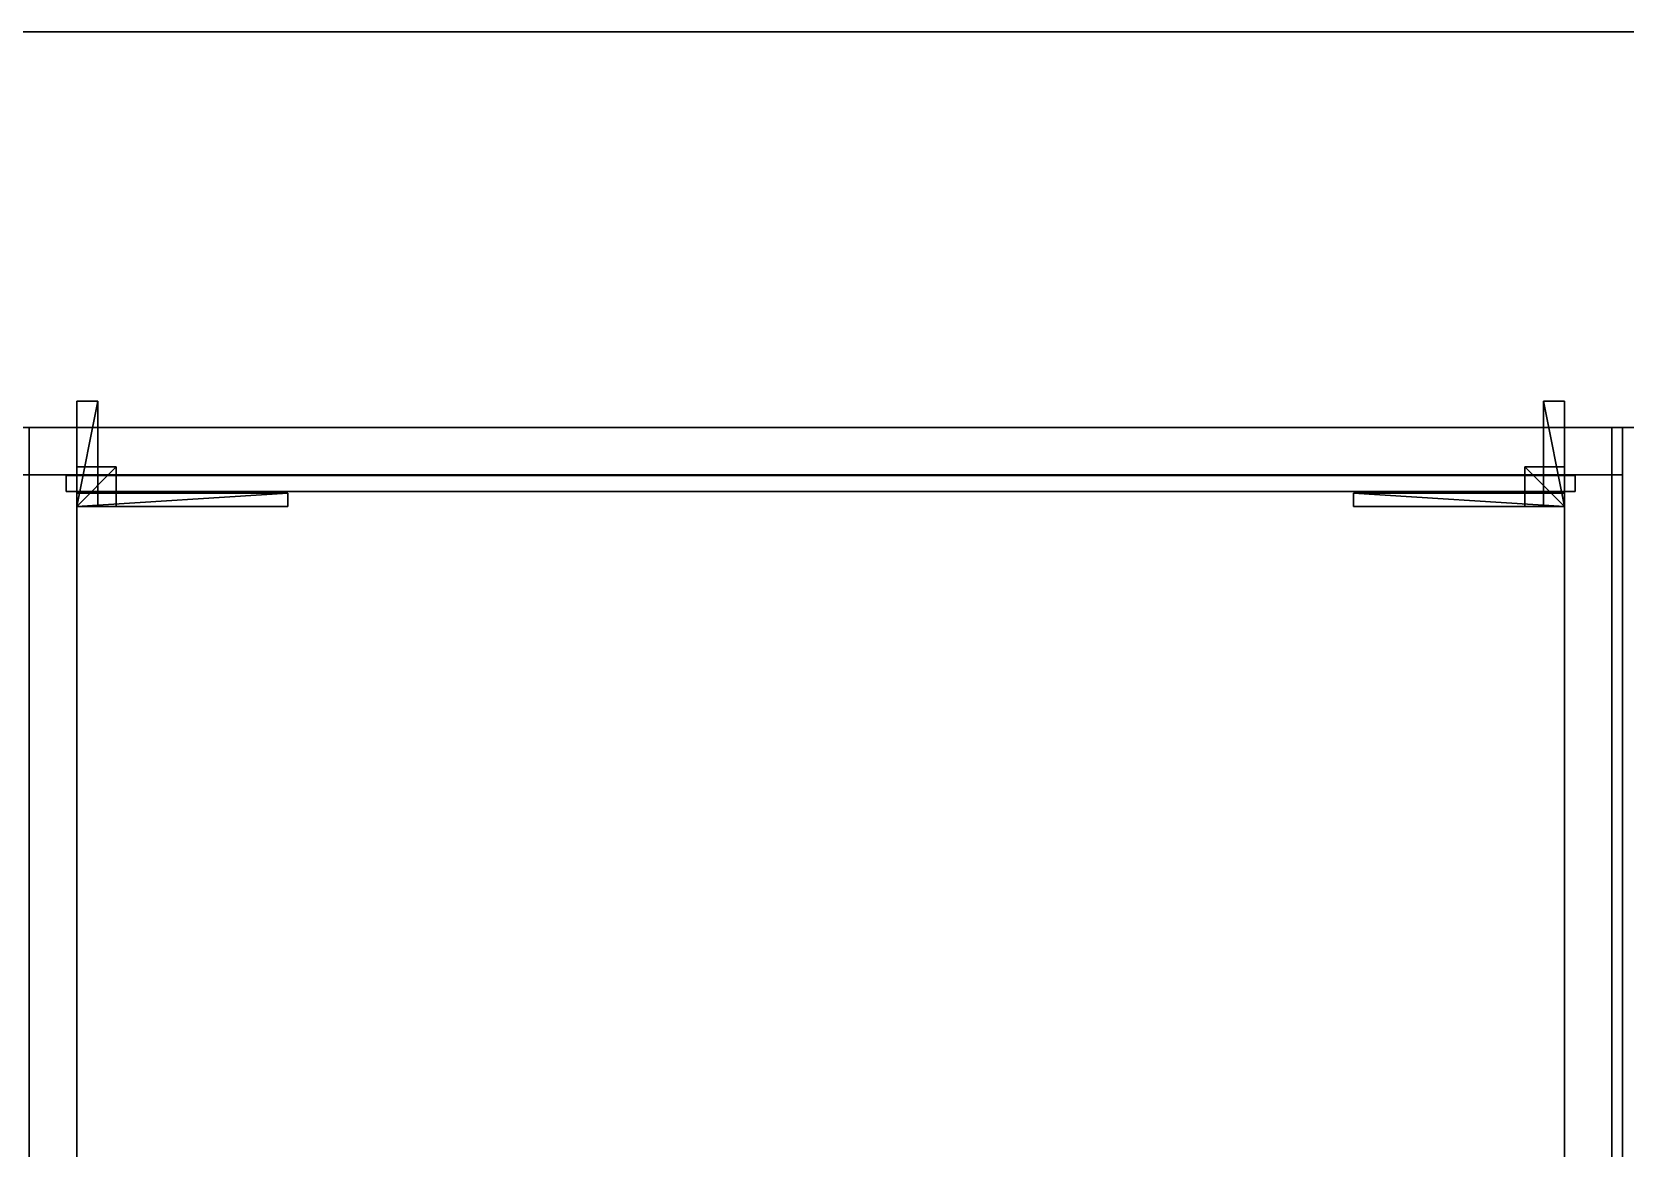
# Model space of a CAD drawing. Extents: x 0 to 7800, y -5130 to 1.
# Drawn here: x 5882 to 6486, y -422 to 1 of the extents above; entities that cross this region are included whole.
import ezdxf

# ---------------------------------------------------------------- set-up
doc = ezdxf.new("R2010")
doc.units = 0
for name, color, linetype in [('LAYER0', 7, 'CONTINUOUS'), ('LAYER2', 7, 'CONTINUOUS'), ('LAYER287', 35, 'CONTINUOUS'), ('LAYER481', 253, 'CONTINUOUS'), ('LAYER514', 7, 'CONTINUOUS'), ('LAYER515', 7, 'CONTINUOUS'), ('LAYER516', 2, 'CONTINUOUS'), ('LAYER517', 7, 'CONTINUOUS'), ('LAYER518', 253, 'CONTINUOUS'), ('LAYER519', 253, 'CONTINUOUS'), ('LAYER520', 253, 'CONTINUOUS'), ('LAYER521', 253, 'CONTINUOUS'), ('LAYER522', 253, 'CONTINUOUS'), ('LAYER523', 253, 'CONTINUOUS'), ('LAYER524', 2, 'CONTINUOUS'), ('LAYER525', 7, 'CONTINUOUS'), ('LAYER526', 253, 'CONTINUOUS'), ('LAYER527', 253, 'CONTINUOUS'), ('LAYER528', 253, 'CONTINUOUS'), ('LAYER529', 253, 'CONTINUOUS'), ('LAYER530', 253, 'CONTINUOUS'), ('LAYER531', 253, 'CONTINUOUS'), ('LAYER532', 7, 'CONTINUOUS'), ('LAYER533', 7, 'CONTINUOUS'), ('LAYER534', 7, 'CONTINUOUS'), ('LAYER535', 7, 'CONTINUOUS'), ('LAYER546', 253, 'CONTINUOUS'), ('LAYER667', 35, 'CONTINUOUS'), ('LAYER907', 2, 'CONTINUOUS')]:
    doc.layers.add(name, color=color, linetype=linetype)

msp = doc.modelspace()

# ---------------------------------------------------------------- linework, layer by layer
at = {"layer": 'LAYER0'}
for points, invisible_edges in [([(7199.692, 0.998, -5), (5130.692, -289.002, -5), (5130.692, 0.998, -5), (7199.692, 0.998, -5)], 1), ([(7199.692, -1929.002, -5), (5130.692, -289.002, -5), (7199.692, 0.998, -5), (7199.692, -1929.002, -5)], 7), ([(5130.692, 0.998), (7199.692, 0.998, -5), (5130.692, 0.998, -5), (5130.692, 0.998)], 1), ([(7199.692, 0.998, -5), (5130.692, 0.998), (7199.692, 0.998), (7199.692, 0.998, -5)], 1), ([(5130.692, -289.002), (7199.692, -1929.002), (5130.692, 0.998), (5130.692, -289.002)], 3), ([(5130.692, 0.998), (7199.692, -1929.002), (7199.692, 0.998), (5130.692, 0.998)], 3), ([(4825.692, -1929.002, -5), (5130.692, -289.002, -5), (7199.692, -1929.002, -5), (4825.692, -1929.002, -5)], 3), ([(5130.692, -289.002), (4825.692, -1929.002), (7199.692, -1929.002), (5130.692, -289.002)], 5)]:
    msp.add_3dface(points, dxfattribs=dict(at, invisible_edges=invisible_edges))
at = {"layer": 'LAYER2'}
for points, invisible_edges in [([(5280.692, -149.002), (5130.692, 0.998), (7199.692, 0.998), (5280.692, -149.002)], 5), ([(5130.692, 0.998, 2657), (7199.692, 0.998), (5130.692, 0.998), (5130.692, 0.998, 2657)], 1), ([(7199.692, 0.998), (5130.692, 0.998, 2657), (7199.692, 0.998, 2657), (7199.692, 0.998)], 1), ([(5280.692, -149.002), (7199.692, 0.998), (7049.692, -149.002), (5280.692, -149.002)], 3), ([(7049.692, -149.002, 2657), (5280.692, -149.002), (7049.692, -149.002), (7049.692, -149.002, 2657)], 1), ([(5280.692, -149.002), (7049.692, -149.002, 2657), (5280.692, -149.002, 2657), (5280.692, -149.002)], 1)]:
    msp.add_3dface(points, dxfattribs=dict(at, invisible_edges=invisible_edges))
at = {"layer": 'LAYER287'}
for points, invisible_edges in [([(6484.695, -149, 930), (5298.695, -167, 930), (5280.695, -149, 930), (6484.695, -149, 930)], 3), ([(5280.695, -149, 1030), (6484.695, -149, 930), (5280.695, -149, 930), (5280.695, -149, 1030)], 1), ([(6484.695, -149, 930), (5280.695, -149, 1030), (6484.695, -149, 1030), (6484.695, -149, 930)], 1), ([(5280.695, -149, 1030), (6484.695, -167, 1030), (6484.695, -149, 1030), (5280.695, -149, 1030)], 1), ([(6484.695, -167, 1030), (5280.695, -149, 1030), (5298.695, -167, 1030), (6484.695, -167, 1030)], 3), ([(5298.695, -167, 930), (6484.695, -149, 930), (6484.695, -167, 930), (5298.695, -167, 930)], 1), ([(6484.695, -167, 1030), (6484.695, -149, 930), (6484.695, -149, 1030), (6484.695, -167, 1030)], 1), ([(6484.695, -149, 930), (6484.695, -167, 1030), (6484.695, -167, 930), (6484.695, -149, 930)], 1), ([(6484.695, -167, 1030), (5298.695, -167, 930), (6484.695, -167, 930), (6484.695, -167, 1030)], 1), ([(5298.695, -167, 930), (6484.695, -167, 1030), (5298.695, -167, 1030), (5298.695, -167, 930)], 1)]:
    msp.add_3dface(points, dxfattribs=dict(at, invisible_edges=invisible_edges))
at = {"layer": 'LAYER481', "invisible_edges": 1}
for points in [[(6480.695, -149, 1992), (5280.695, -739, 1992), (5280.695, -149, 1992), (6480.695, -149, 1992)], [(5280.695, -739, 1992), (6480.695, -149, 1992), (6480.695, -739, 1992), (5280.695, -739, 1992)], [(5280.695, -149, 2010), (6480.695, -149, 1992), (5280.695, -149, 1992), (5280.695, -149, 2010)], [(6480.695, -149, 1992), (5280.695, -149, 2010), (6480.695, -149, 2010), (6480.695, -149, 1992)], [(6480.695, -739, 2010), (5280.695, -149, 2010), (5280.695, -739, 2010), (6480.695, -739, 2010)], [(5280.695, -149, 2010), (6480.695, -739, 2010), (6480.695, -149, 2010), (5280.695, -149, 2010)], [(6480.695, -149, 1992), (6480.695, -739, 2010), (6480.695, -739, 1992), (6480.695, -149, 1992)], [(6480.695, -739, 2010), (6480.695, -149, 1992), (6480.695, -149, 2010), (6480.695, -739, 2010)]]:
    msp.add_3dface(points, dxfattribs=at)
at = {"layer": 'LAYER514', "invisible_edges": 1}
for points in [[(5880.695, -149, 2010), (5898.695, -719, 2010), (5880.695, -719, 2010), (5880.695, -149, 2010)], [(5898.695, -719, 2010), (5880.695, -149, 2010), (5898.695, -149, 2010), (5898.695, -719, 2010)], [(5898.695, -149, 2380), (5880.695, -719, 2380), (5898.695, -719, 2380), (5898.695, -149, 2380)], [(5880.695, -719, 2380), (5898.695, -149, 2380), (5880.695, -149, 2380), (5880.695, -719, 2380)], [(5880.695, -149, 2010), (5898.695, -149, 2380), (5898.695, -149, 2010), (5880.695, -149, 2010)], [(5898.695, -149, 2380), (5880.695, -149, 2010), (5880.695, -149, 2380), (5898.695, -149, 2380)], [(5898.695, -149, 2380), (5898.695, -719, 2010), (5898.695, -149, 2010), (5898.695, -149, 2380)], [(5898.695, -719, 2010), (5898.695, -149, 2380), (5898.695, -719, 2380), (5898.695, -719, 2010)]]:
    msp.add_3dface(points, dxfattribs=at)
at = {"layer": 'LAYER515', "invisible_edges": 1}
for points in [[(6462.695, -149, 2010), (6462.695, -719, 2380), (6462.695, -149, 2380), (6462.695, -149, 2010)], [(6462.695, -719, 2380), (6462.695, -149, 2010), (6462.695, -719, 2010), (6462.695, -719, 2380)], [(6462.695, -149, 2010), (6480.695, -719, 2010), (6462.695, -719, 2010), (6462.695, -149, 2010)], [(6480.695, -719, 2010), (6462.695, -149, 2010), (6480.695, -149, 2010), (6480.695, -719, 2010)], [(6480.695, -149, 2380), (6462.695, -719, 2380), (6480.695, -719, 2380), (6480.695, -149, 2380)], [(6462.695, -719, 2380), (6480.695, -149, 2380), (6462.695, -149, 2380), (6462.695, -719, 2380)], [(6480.695, -149, 2380), (6462.695, -149, 2010), (6462.695, -149, 2380), (6480.695, -149, 2380)], [(6462.695, -149, 2010), (6480.695, -149, 2380), (6480.695, -149, 2010), (6462.695, -149, 2010)], [(6480.695, -719, 2010), (6480.695, -149, 2380), (6480.695, -719, 2380), (6480.695, -719, 2010)], [(6480.695, -149, 2380), (6480.695, -719, 2010), (6480.695, -149, 2010), (6480.695, -149, 2380)]]:
    msp.add_3dface(points, dxfattribs=at)
at = {"layer": 'LAYER516'}
for points in [[(5978.695, -179, 2349.5), (5978.695, -174, 2349.5), (5898.695, -179, 2349.5), (5978.695, -179, 2349.5)], [(5898.695, -179, 2349.5), (5978.695, -174, 2349.5), (5898.695, -174, 2349.5), (5898.695, -179, 2349.5)], [(5898.695, -179, 2349.5), (5898.695, -174, 2349.5), (5898.695, -179, 2326.5), (5898.695, -179, 2349.5)], [(5898.695, -179, 2326.5), (5898.695, -174, 2349.5), (5898.695, -174, 2326.5), (5898.695, -179, 2326.5)], [(5978.695, -179, 2326.5), (5898.695, -179, 2326.5), (5978.695, -174, 2326.5), (5978.695, -179, 2326.5)], [(5978.695, -174, 2326.5), (5898.695, -179, 2326.5), (5898.695, -174, 2326.5), (5978.695, -174, 2326.5)], [(5978.695, -174, 2326.5), (5898.695, -174, 2326.5), (5978.695, -174, 2349.5), (5978.695, -174, 2326.5)], [(5978.695, -174, 2349.5), (5898.695, -174, 2326.5), (5898.695, -174, 2349.5), (5978.695, -174, 2349.5)], [(5978.695, -179, 2326.5), (5978.695, -174, 2326.5), (5978.695, -179, 2349.5), (5978.695, -179, 2326.5)], [(5978.695, -179, 2349.5), (5978.695, -174, 2326.5), (5978.695, -174, 2349.5), (5978.695, -179, 2349.5)], [(5978.695, -179, 2349.5), (5898.695, -179, 2349.5), (5978.695, -179, 2326.5), (5978.695, -179, 2349.5)], [(5978.695, -179, 2326.5), (5898.695, -179, 2349.5), (5898.695, -179, 2326.5), (5978.695, -179, 2326.5)]]:
    msp.add_3dface(points, dxfattribs=at)
at = {"layer": 'LAYER517', "invisible_edges": 1}
for points in [[(5898.695, -174, 2349.5), (5978.695, -179, 2349.5), (5978.695, -174, 2349.5), (5898.695, -174, 2349.5)], [(5978.695, -179, 2349.5), (5898.695, -174, 2349.5), (5898.695, -179, 2349.5), (5978.695, -179, 2349.5)], [(5898.695, -179, 2326.5), (5978.695, -174, 2326.5), (5978.695, -179, 2326.5), (5898.695, -179, 2326.5)], [(5978.695, -174, 2326.5), (5898.695, -179, 2326.5), (5898.695, -174, 2326.5), (5978.695, -174, 2326.5)], [(5898.695, -174, 2349.5), (5898.695, -179, 2326.5), (5898.695, -179, 2349.5), (5898.695, -174, 2349.5)], [(5898.695, -179, 2326.5), (5898.695, -174, 2349.5), (5898.695, -174, 2326.5), (5898.695, -179, 2326.5)], [(5978.695, -174, 2326.5), (5898.695, -174, 2349.5), (5978.695, -174, 2349.5), (5978.695, -174, 2326.5)], [(5898.695, -174, 2349.5), (5978.695, -174, 2326.5), (5898.695, -174, 2326.5), (5898.695, -174, 2349.5)], [(5978.695, -174, 2326.5), (5978.695, -179, 2349.5), (5978.695, -179, 2326.5), (5978.695, -174, 2326.5)], [(5978.695, -179, 2349.5), (5978.695, -174, 2326.5), (5978.695, -174, 2349.5), (5978.695, -179, 2349.5)], [(5898.695, -179, 2326.5), (5978.695, -179, 2349.5), (5898.695, -179, 2349.5), (5898.695, -179, 2326.5)], [(5978.695, -179, 2349.5), (5898.695, -179, 2326.5), (5978.695, -179, 2326.5), (5978.695, -179, 2349.5)]]:
    msp.add_3dface(points, dxfattribs=at)
at = {"layer": 'LAYER518'}
for points in [[(5913.695, -179, 2349.5), (5913.695, -164, 2349.5), (5898.695, -179, 2349.5), (5913.695, -179, 2349.5)], [(5898.695, -179, 2349.5), (5913.695, -164, 2349.5), (5898.695, -164, 2349.5), (5898.695, -179, 2349.5)], [(5898.695, -179, 2349.5), (5898.695, -164, 2349.5), (5898.695, -179, 2334.5), (5898.695, -179, 2349.5)], [(5898.695, -179, 2334.5), (5898.695, -164, 2349.5), (5898.695, -164, 2334.5), (5898.695, -179, 2334.5)], [(5913.695, -179, 2334.5), (5898.695, -179, 2334.5), (5913.695, -164, 2334.5), (5913.695, -179, 2334.5)], [(5913.695, -164, 2334.5), (5898.695, -179, 2334.5), (5898.695, -164, 2334.5), (5913.695, -164, 2334.5)], [(5913.695, -164, 2334.5), (5898.695, -164, 2334.5), (5913.695, -164, 2349.5), (5913.695, -164, 2334.5)], [(5913.695, -164, 2349.5), (5898.695, -164, 2334.5), (5898.695, -164, 2349.5), (5913.695, -164, 2349.5)], [(5913.695, -179, 2334.5), (5913.695, -164, 2334.5), (5913.695, -179, 2349.5), (5913.695, -179, 2334.5)], [(5913.695, -179, 2349.5), (5913.695, -164, 2334.5), (5913.695, -164, 2349.5), (5913.695, -179, 2349.5)], [(5913.695, -179, 2349.5), (5898.695, -179, 2349.5), (5913.695, -179, 2334.5), (5913.695, -179, 2349.5)], [(5913.695, -179, 2334.5), (5898.695, -179, 2349.5), (5898.695, -179, 2334.5), (5913.695, -179, 2334.5)]]:
    msp.add_3dface(points, dxfattribs=at)
at = {"layer": 'LAYER519'}
for points in [[(5913.695, -179, 2349.5), (5913.695, -164, 2349.5), (5898.695, -179, 2349.5), (5913.695, -179, 2349.5)], [(5898.695, -179, 2349.5), (5913.695, -164, 2349.5), (5898.695, -164, 2349.5), (5898.695, -179, 2349.5)], [(5898.695, -179, 2349.5), (5898.695, -164, 2349.5), (5898.695, -179, 2334.5), (5898.695, -179, 2349.5)], [(5898.695, -179, 2334.5), (5898.695, -164, 2349.5), (5898.695, -164, 2334.5), (5898.695, -179, 2334.5)], [(5913.695, -179, 2334.5), (5898.695, -179, 2334.5), (5913.695, -164, 2334.5), (5913.695, -179, 2334.5)], [(5913.695, -164, 2334.5), (5898.695, -179, 2334.5), (5898.695, -164, 2334.5), (5913.695, -164, 2334.5)], [(5913.695, -164, 2334.5), (5898.695, -164, 2334.5), (5913.695, -164, 2349.5), (5913.695, -164, 2334.5)], [(5913.695, -164, 2349.5), (5898.695, -164, 2334.5), (5898.695, -164, 2349.5), (5913.695, -164, 2349.5)], [(5913.695, -179, 2334.5), (5913.695, -164, 2334.5), (5913.695, -179, 2349.5), (5913.695, -179, 2334.5)], [(5913.695, -179, 2349.5), (5913.695, -164, 2334.5), (5913.695, -164, 2349.5), (5913.695, -179, 2349.5)], [(5913.695, -179, 2349.5), (5898.695, -179, 2349.5), (5913.695, -179, 2334.5), (5913.695, -179, 2349.5)], [(5913.695, -179, 2334.5), (5898.695, -179, 2349.5), (5898.695, -179, 2334.5), (5913.695, -179, 2334.5)]]:
    msp.add_3dface(points, dxfattribs=at)
at = {"layer": 'LAYER520'}
for points in [[(5913.695, -179, 2349.5), (5913.695, -164, 2349.5), (5898.695, -179, 2349.5), (5913.695, -179, 2349.5)], [(5898.695, -179, 2349.5), (5913.695, -164, 2349.5), (5898.695, -164, 2349.5), (5898.695, -179, 2349.5)], [(5898.695, -179, 2349.5), (5898.695, -164, 2349.5), (5898.695, -179, 2334.5), (5898.695, -179, 2349.5)], [(5898.695, -179, 2334.5), (5898.695, -164, 2349.5), (5898.695, -164, 2334.5), (5898.695, -179, 2334.5)], [(5913.695, -179, 2334.5), (5898.695, -179, 2334.5), (5913.695, -164, 2334.5), (5913.695, -179, 2334.5)], [(5913.695, -164, 2334.5), (5898.695, -179, 2334.5), (5898.695, -164, 2334.5), (5913.695, -164, 2334.5)], [(5913.695, -164, 2334.5), (5898.695, -164, 2334.5), (5913.695, -164, 2349.5), (5913.695, -164, 2334.5)], [(5913.695, -164, 2349.5), (5898.695, -164, 2334.5), (5898.695, -164, 2349.5), (5913.695, -164, 2349.5)], [(5913.695, -179, 2334.5), (5913.695, -164, 2334.5), (5913.695, -179, 2349.5), (5913.695, -179, 2334.5)], [(5913.695, -179, 2349.5), (5913.695, -164, 2334.5), (5913.695, -164, 2349.5), (5913.695, -179, 2349.5)], [(5913.695, -179, 2349.5), (5898.695, -179, 2349.5), (5913.695, -179, 2334.5), (5913.695, -179, 2349.5)], [(5913.695, -179, 2334.5), (5898.695, -179, 2349.5), (5898.695, -179, 2334.5), (5913.695, -179, 2334.5)]]:
    msp.add_3dface(points, dxfattribs=at)
at = {"layer": 'LAYER521'}
for points in [[(5913.695, -179, 2349.5), (5913.695, -164, 2349.5), (5898.695, -179, 2349.5), (5913.695, -179, 2349.5)], [(5898.695, -179, 2349.5), (5913.695, -164, 2349.5), (5898.695, -164, 2349.5), (5898.695, -179, 2349.5)], [(5898.695, -179, 2349.5), (5898.695, -164, 2349.5), (5898.695, -179, 2334.5), (5898.695, -179, 2349.5)], [(5898.695, -179, 2334.5), (5898.695, -164, 2349.5), (5898.695, -164, 2334.5), (5898.695, -179, 2334.5)], [(5913.695, -179, 2334.5), (5898.695, -179, 2334.5), (5913.695, -164, 2334.5), (5913.695, -179, 2334.5)], [(5913.695, -164, 2334.5), (5898.695, -179, 2334.5), (5898.695, -164, 2334.5), (5913.695, -164, 2334.5)], [(5913.695, -164, 2334.5), (5898.695, -164, 2334.5), (5913.695, -164, 2349.5), (5913.695, -164, 2334.5)], [(5913.695, -164, 2349.5), (5898.695, -164, 2334.5), (5898.695, -164, 2349.5), (5913.695, -164, 2349.5)], [(5913.695, -179, 2334.5), (5913.695, -164, 2334.5), (5913.695, -179, 2349.5), (5913.695, -179, 2334.5)], [(5913.695, -179, 2349.5), (5913.695, -164, 2334.5), (5913.695, -164, 2349.5), (5913.695, -179, 2349.5)], [(5913.695, -179, 2349.5), (5898.695, -179, 2349.5), (5913.695, -179, 2334.5), (5913.695, -179, 2349.5)], [(5913.695, -179, 2334.5), (5898.695, -179, 2349.5), (5898.695, -179, 2334.5), (5913.695, -179, 2334.5)]]:
    msp.add_3dface(points, dxfattribs=at)
at = {"layer": 'LAYER522'}
for points in [[(5906.695, -179, 2349.5), (5906.695, -139, 2349.5), (5898.695, -179, 2349.5), (5906.695, -179, 2349.5)], [(5898.695, -179, 2349.5), (5906.695, -139, 2349.5), (5898.695, -139, 2349.5), (5898.695, -179, 2349.5)], [(5898.695, -179, 2349.5), (5898.695, -139, 2349.5), (5898.695, -179, 2341.5), (5898.695, -179, 2349.5)], [(5898.695, -179, 2341.5), (5898.695, -139, 2349.5), (5898.695, -139, 2341.5), (5898.695, -179, 2341.5)], [(5906.695, -179, 2341.5), (5898.695, -179, 2341.5), (5906.695, -139, 2341.5), (5906.695, -179, 2341.5)], [(5906.695, -139, 2341.5), (5898.695, -179, 2341.5), (5898.695, -139, 2341.5), (5906.695, -139, 2341.5)], [(5906.695, -139, 2341.5), (5898.695, -139, 2341.5), (5906.695, -139, 2349.5), (5906.695, -139, 2341.5)], [(5906.695, -139, 2349.5), (5898.695, -139, 2341.5), (5898.695, -139, 2349.5), (5906.695, -139, 2349.5)], [(5906.695, -179, 2341.5), (5906.695, -139, 2341.5), (5906.695, -179, 2349.5), (5906.695, -179, 2341.5)], [(5906.695, -179, 2349.5), (5906.695, -139, 2341.5), (5906.695, -139, 2349.5), (5906.695, -179, 2349.5)], [(5906.695, -179, 2349.5), (5898.695, -179, 2349.5), (5906.695, -179, 2341.5), (5906.695, -179, 2349.5)], [(5906.695, -179, 2341.5), (5898.695, -179, 2349.5), (5898.695, -179, 2341.5), (5906.695, -179, 2341.5)]]:
    msp.add_3dface(points, dxfattribs=at)
at = {"layer": 'LAYER523'}
for points in [[(5978.695, -179, 2349.5), (5978.695, -174, 2349.5), (5898.695, -179, 2349.5), (5978.695, -179, 2349.5)], [(5898.695, -179, 2349.5), (5978.695, -174, 2349.5), (5898.695, -174, 2349.5), (5898.695, -179, 2349.5)], [(5898.695, -179, 2349.5), (5898.695, -174, 2349.5), (5898.695, -179, 2333.5), (5898.695, -179, 2349.5)], [(5898.695, -179, 2333.5), (5898.695, -174, 2349.5), (5898.695, -174, 2333.5), (5898.695, -179, 2333.5)], [(5978.695, -179, 2333.5), (5898.695, -179, 2333.5), (5978.695, -174, 2333.5), (5978.695, -179, 2333.5)], [(5978.695, -174, 2333.5), (5898.695, -179, 2333.5), (5898.695, -174, 2333.5), (5978.695, -174, 2333.5)], [(5978.695, -174, 2333.5), (5898.695, -174, 2333.5), (5978.695, -174, 2349.5), (5978.695, -174, 2333.5)], [(5978.695, -174, 2349.5), (5898.695, -174, 2333.5), (5898.695, -174, 2349.5), (5978.695, -174, 2349.5)], [(5978.695, -179, 2333.5), (5978.695, -174, 2333.5), (5978.695, -179, 2349.5), (5978.695, -179, 2333.5)], [(5978.695, -179, 2349.5), (5978.695, -174, 2333.5), (5978.695, -174, 2349.5), (5978.695, -179, 2349.5)], [(5978.695, -179, 2349.5), (5898.695, -179, 2349.5), (5978.695, -179, 2333.5), (5978.695, -179, 2349.5)], [(5978.695, -179, 2333.5), (5898.695, -179, 2349.5), (5898.695, -179, 2333.5), (5978.695, -179, 2333.5)]]:
    msp.add_3dface(points, dxfattribs=at)
at = {"layer": 'LAYER524'}
for points in [[(6382.695, -179, 2349.5), (6382.695, -174, 2326.5), (6382.695, -179, 2326.5), (6382.695, -179, 2349.5)], [(6382.695, -174, 2349.5), (6382.695, -174, 2326.5), (6382.695, -179, 2349.5), (6382.695, -174, 2349.5)], [(6462.695, -179, 2349.5), (6382.695, -174, 2349.5), (6382.695, -179, 2349.5), (6462.695, -179, 2349.5)], [(6462.695, -174, 2349.5), (6382.695, -174, 2349.5), (6462.695, -179, 2349.5), (6462.695, -174, 2349.5)], [(6382.695, -174, 2326.5), (6462.695, -179, 2326.5), (6382.695, -179, 2326.5), (6382.695, -174, 2326.5)], [(6462.695, -174, 2326.5), (6462.695, -179, 2326.5), (6382.695, -174, 2326.5), (6462.695, -174, 2326.5)], [(6382.695, -174, 2349.5), (6462.695, -174, 2326.5), (6382.695, -174, 2326.5), (6382.695, -174, 2349.5)], [(6462.695, -174, 2349.5), (6462.695, -174, 2326.5), (6382.695, -174, 2349.5), (6462.695, -174, 2349.5)], [(6462.695, -179, 2326.5), (6462.695, -174, 2349.5), (6462.695, -179, 2349.5), (6462.695, -179, 2326.5)], [(6462.695, -174, 2326.5), (6462.695, -174, 2349.5), (6462.695, -179, 2326.5), (6462.695, -174, 2326.5)], [(6382.695, -179, 2326.5), (6462.695, -179, 2349.5), (6382.695, -179, 2349.5), (6382.695, -179, 2326.5)], [(6462.695, -179, 2326.5), (6462.695, -179, 2349.5), (6382.695, -179, 2326.5), (6462.695, -179, 2326.5)]]:
    msp.add_3dface(points, dxfattribs=at)
at = {"layer": 'LAYER525', "invisible_edges": 1}
for points in [[(6462.695, -179, 2349.5), (6382.695, -174, 2349.5), (6382.695, -179, 2349.5), (6462.695, -179, 2349.5)], [(6382.695, -174, 2349.5), (6462.695, -179, 2349.5), (6462.695, -174, 2349.5), (6382.695, -174, 2349.5)], [(6382.695, -174, 2349.5), (6382.695, -179, 2326.5), (6382.695, -179, 2349.5), (6382.695, -174, 2349.5)], [(6382.695, -179, 2326.5), (6382.695, -174, 2349.5), (6382.695, -174, 2326.5), (6382.695, -179, 2326.5)], [(6462.695, -174, 2326.5), (6382.695, -179, 2326.5), (6382.695, -174, 2326.5), (6462.695, -174, 2326.5)], [(6382.695, -179, 2326.5), (6462.695, -174, 2326.5), (6462.695, -179, 2326.5), (6382.695, -179, 2326.5)], [(6382.695, -174, 2349.5), (6462.695, -174, 2326.5), (6382.695, -174, 2326.5), (6382.695, -174, 2349.5)], [(6462.695, -174, 2326.5), (6382.695, -174, 2349.5), (6462.695, -174, 2349.5), (6462.695, -174, 2326.5)], [(6462.695, -174, 2326.5), (6462.695, -179, 2349.5), (6462.695, -179, 2326.5), (6462.695, -174, 2326.5)], [(6462.695, -179, 2349.5), (6462.695, -174, 2326.5), (6462.695, -174, 2349.5), (6462.695, -179, 2349.5)], [(6462.695, -179, 2349.5), (6382.695, -179, 2326.5), (6462.695, -179, 2326.5), (6462.695, -179, 2349.5)], [(6382.695, -179, 2326.5), (6462.695, -179, 2349.5), (6382.695, -179, 2349.5), (6382.695, -179, 2326.5)]]:
    msp.add_3dface(points, dxfattribs=at)
at = {"layer": 'LAYER526'}
for points in [[(6447.695, -179, 2349.5), (6447.695, -164, 2334.5), (6447.695, -179, 2334.5), (6447.695, -179, 2349.5)], [(6447.695, -164, 2349.5), (6447.695, -164, 2334.5), (6447.695, -179, 2349.5), (6447.695, -164, 2349.5)], [(6462.695, -179, 2349.5), (6447.695, -164, 2349.5), (6447.695, -179, 2349.5), (6462.695, -179, 2349.5)], [(6462.695, -164, 2349.5), (6447.695, -164, 2349.5), (6462.695, -179, 2349.5), (6462.695, -164, 2349.5)], [(6447.695, -164, 2334.5), (6462.695, -179, 2334.5), (6447.695, -179, 2334.5), (6447.695, -164, 2334.5)], [(6462.695, -164, 2334.5), (6462.695, -179, 2334.5), (6447.695, -164, 2334.5), (6462.695, -164, 2334.5)], [(6447.695, -164, 2349.5), (6462.695, -164, 2334.5), (6447.695, -164, 2334.5), (6447.695, -164, 2349.5)], [(6462.695, -164, 2349.5), (6462.695, -164, 2334.5), (6447.695, -164, 2349.5), (6462.695, -164, 2349.5)], [(6462.695, -179, 2334.5), (6462.695, -164, 2349.5), (6462.695, -179, 2349.5), (6462.695, -179, 2334.5)], [(6462.695, -164, 2334.5), (6462.695, -164, 2349.5), (6462.695, -179, 2334.5), (6462.695, -164, 2334.5)], [(6447.695, -179, 2334.5), (6462.695, -179, 2349.5), (6447.695, -179, 2349.5), (6447.695, -179, 2334.5)], [(6462.695, -179, 2334.5), (6462.695, -179, 2349.5), (6447.695, -179, 2334.5), (6462.695, -179, 2334.5)]]:
    msp.add_3dface(points, dxfattribs=at)
at = {"layer": 'LAYER527'}
for points in [[(6447.695, -179, 2349.5), (6447.695, -164, 2334.5), (6447.695, -179, 2334.5), (6447.695, -179, 2349.5)], [(6447.695, -164, 2349.5), (6447.695, -164, 2334.5), (6447.695, -179, 2349.5), (6447.695, -164, 2349.5)], [(6462.695, -179, 2349.5), (6447.695, -164, 2349.5), (6447.695, -179, 2349.5), (6462.695, -179, 2349.5)], [(6462.695, -164, 2349.5), (6447.695, -164, 2349.5), (6462.695, -179, 2349.5), (6462.695, -164, 2349.5)], [(6447.695, -164, 2334.5), (6462.695, -179, 2334.5), (6447.695, -179, 2334.5), (6447.695, -164, 2334.5)], [(6462.695, -164, 2334.5), (6462.695, -179, 2334.5), (6447.695, -164, 2334.5), (6462.695, -164, 2334.5)], [(6447.695, -164, 2349.5), (6462.695, -164, 2334.5), (6447.695, -164, 2334.5), (6447.695, -164, 2349.5)], [(6462.695, -164, 2349.5), (6462.695, -164, 2334.5), (6447.695, -164, 2349.5), (6462.695, -164, 2349.5)], [(6462.695, -179, 2334.5), (6462.695, -164, 2349.5), (6462.695, -179, 2349.5), (6462.695, -179, 2334.5)], [(6462.695, -164, 2334.5), (6462.695, -164, 2349.5), (6462.695, -179, 2334.5), (6462.695, -164, 2334.5)], [(6447.695, -179, 2334.5), (6462.695, -179, 2349.5), (6447.695, -179, 2349.5), (6447.695, -179, 2334.5)], [(6462.695, -179, 2334.5), (6462.695, -179, 2349.5), (6447.695, -179, 2334.5), (6462.695, -179, 2334.5)]]:
    msp.add_3dface(points, dxfattribs=at)
at = {"layer": 'LAYER528'}
for points in [[(6447.695, -179, 2349.5), (6447.695, -164, 2334.5), (6447.695, -179, 2334.5), (6447.695, -179, 2349.5)], [(6447.695, -164, 2349.5), (6447.695, -164, 2334.5), (6447.695, -179, 2349.5), (6447.695, -164, 2349.5)], [(6462.695, -179, 2349.5), (6447.695, -164, 2349.5), (6447.695, -179, 2349.5), (6462.695, -179, 2349.5)], [(6462.695, -164, 2349.5), (6447.695, -164, 2349.5), (6462.695, -179, 2349.5), (6462.695, -164, 2349.5)], [(6447.695, -164, 2334.5), (6462.695, -179, 2334.5), (6447.695, -179, 2334.5), (6447.695, -164, 2334.5)], [(6462.695, -164, 2334.5), (6462.695, -179, 2334.5), (6447.695, -164, 2334.5), (6462.695, -164, 2334.5)], [(6447.695, -164, 2349.5), (6462.695, -164, 2334.5), (6447.695, -164, 2334.5), (6447.695, -164, 2349.5)], [(6462.695, -164, 2349.5), (6462.695, -164, 2334.5), (6447.695, -164, 2349.5), (6462.695, -164, 2349.5)], [(6462.695, -179, 2334.5), (6462.695, -164, 2349.5), (6462.695, -179, 2349.5), (6462.695, -179, 2334.5)], [(6462.695, -164, 2334.5), (6462.695, -164, 2349.5), (6462.695, -179, 2334.5), (6462.695, -164, 2334.5)], [(6447.695, -179, 2334.5), (6462.695, -179, 2349.5), (6447.695, -179, 2349.5), (6447.695, -179, 2334.5)], [(6462.695, -179, 2334.5), (6462.695, -179, 2349.5), (6447.695, -179, 2334.5), (6462.695, -179, 2334.5)]]:
    msp.add_3dface(points, dxfattribs=at)
at = {"layer": 'LAYER529'}
for points in [[(6447.695, -179, 2349.5), (6447.695, -164, 2334.5), (6447.695, -179, 2334.5), (6447.695, -179, 2349.5)], [(6447.695, -164, 2349.5), (6447.695, -164, 2334.5), (6447.695, -179, 2349.5), (6447.695, -164, 2349.5)], [(6462.695, -179, 2349.5), (6447.695, -164, 2349.5), (6447.695, -179, 2349.5), (6462.695, -179, 2349.5)], [(6462.695, -164, 2349.5), (6447.695, -164, 2349.5), (6462.695, -179, 2349.5), (6462.695, -164, 2349.5)], [(6447.695, -164, 2334.5), (6462.695, -179, 2334.5), (6447.695, -179, 2334.5), (6447.695, -164, 2334.5)], [(6462.695, -164, 2334.5), (6462.695, -179, 2334.5), (6447.695, -164, 2334.5), (6462.695, -164, 2334.5)], [(6447.695, -164, 2349.5), (6462.695, -164, 2334.5), (6447.695, -164, 2334.5), (6447.695, -164, 2349.5)], [(6462.695, -164, 2349.5), (6462.695, -164, 2334.5), (6447.695, -164, 2349.5), (6462.695, -164, 2349.5)], [(6462.695, -179, 2334.5), (6462.695, -164, 2349.5), (6462.695, -179, 2349.5), (6462.695, -179, 2334.5)], [(6462.695, -164, 2334.5), (6462.695, -164, 2349.5), (6462.695, -179, 2334.5), (6462.695, -164, 2334.5)], [(6447.695, -179, 2334.5), (6462.695, -179, 2349.5), (6447.695, -179, 2349.5), (6447.695, -179, 2334.5)], [(6462.695, -179, 2334.5), (6462.695, -179, 2349.5), (6447.695, -179, 2334.5), (6462.695, -179, 2334.5)]]:
    msp.add_3dface(points, dxfattribs=at)
at = {"layer": 'LAYER530'}
for points in [[(6454.695, -179, 2349.5), (6454.695, -139, 2341.5), (6454.695, -179, 2341.5), (6454.695, -179, 2349.5)], [(6454.695, -139, 2349.5), (6454.695, -139, 2341.5), (6454.695, -179, 2349.5), (6454.695, -139, 2349.5)], [(6462.695, -179, 2349.5), (6454.695, -139, 2349.5), (6454.695, -179, 2349.5), (6462.695, -179, 2349.5)], [(6462.695, -139, 2349.5), (6454.695, -139, 2349.5), (6462.695, -179, 2349.5), (6462.695, -139, 2349.5)], [(6454.695, -139, 2341.5), (6462.695, -179, 2341.5), (6454.695, -179, 2341.5), (6454.695, -139, 2341.5)], [(6462.695, -139, 2341.5), (6462.695, -179, 2341.5), (6454.695, -139, 2341.5), (6462.695, -139, 2341.5)], [(6454.695, -139, 2349.5), (6462.695, -139, 2341.5), (6454.695, -139, 2341.5), (6454.695, -139, 2349.5)], [(6462.695, -139, 2349.5), (6462.695, -139, 2341.5), (6454.695, -139, 2349.5), (6462.695, -139, 2349.5)], [(6462.695, -179, 2341.5), (6462.695, -139, 2349.5), (6462.695, -179, 2349.5), (6462.695, -179, 2341.5)], [(6462.695, -139, 2341.5), (6462.695, -139, 2349.5), (6462.695, -179, 2341.5), (6462.695, -139, 2341.5)], [(6454.695, -179, 2341.5), (6462.695, -179, 2349.5), (6454.695, -179, 2349.5), (6454.695, -179, 2341.5)], [(6462.695, -179, 2341.5), (6462.695, -179, 2349.5), (6454.695, -179, 2341.5), (6462.695, -179, 2341.5)]]:
    msp.add_3dface(points, dxfattribs=at)
at = {"layer": 'LAYER531'}
for points in [[(6382.695, -179, 2349.5), (6382.695, -174, 2333.5), (6382.695, -179, 2333.5), (6382.695, -179, 2349.5)], [(6382.695, -174, 2349.5), (6382.695, -174, 2333.5), (6382.695, -179, 2349.5), (6382.695, -174, 2349.5)], [(6462.695, -179, 2349.5), (6382.695, -174, 2349.5), (6382.695, -179, 2349.5), (6462.695, -179, 2349.5)], [(6462.695, -174, 2349.5), (6382.695, -174, 2349.5), (6462.695, -179, 2349.5), (6462.695, -174, 2349.5)], [(6382.695, -174, 2333.5), (6462.695, -179, 2333.5), (6382.695, -179, 2333.5), (6382.695, -174, 2333.5)], [(6462.695, -174, 2333.5), (6462.695, -179, 2333.5), (6382.695, -174, 2333.5), (6462.695, -174, 2333.5)], [(6382.695, -174, 2349.5), (6462.695, -174, 2333.5), (6382.695, -174, 2333.5), (6382.695, -174, 2349.5)], [(6462.695, -174, 2349.5), (6462.695, -174, 2333.5), (6382.695, -174, 2349.5), (6462.695, -174, 2349.5)], [(6462.695, -179, 2333.5), (6462.695, -174, 2349.5), (6462.695, -179, 2349.5), (6462.695, -179, 2333.5)], [(6462.695, -174, 2333.5), (6462.695, -174, 2349.5), (6462.695, -179, 2333.5), (6462.695, -174, 2333.5)], [(6382.695, -179, 2333.5), (6462.695, -179, 2349.5), (6382.695, -179, 2349.5), (6382.695, -179, 2333.5)], [(6462.695, -179, 2333.5), (6462.695, -179, 2349.5), (6382.695, -179, 2333.5), (6462.695, -179, 2333.5)]]:
    msp.add_3dface(points, dxfattribs=at)
at = {"layer": 'LAYER532', "invisible_edges": 1}
for points in [[(6462.695, -149, 2011), (5898.695, -719, 2011), (5898.695, -149, 2011), (6462.695, -149, 2011)], [(5898.695, -719, 2011), (6462.695, -149, 2011), (6462.695, -719, 2011), (5898.695, -719, 2011)], [(5898.695, -149, 2029), (5898.695, -719, 2011), (5898.695, -719, 2029), (5898.695, -149, 2029)], [(5898.695, -719, 2011), (5898.695, -149, 2029), (5898.695, -149, 2011), (5898.695, -719, 2011)], [(5898.695, -149, 2029), (6462.695, -149, 2011), (5898.695, -149, 2011), (5898.695, -149, 2029)], [(6462.695, -149, 2011), (5898.695, -149, 2029), (6462.695, -149, 2029), (6462.695, -149, 2011)], [(6462.695, -719, 2029), (5898.695, -149, 2029), (5898.695, -719, 2029), (6462.695, -719, 2029)], [(5898.695, -149, 2029), (6462.695, -719, 2029), (6462.695, -149, 2029), (5898.695, -149, 2029)], [(6462.695, -149, 2011), (6462.695, -719, 2029), (6462.695, -719, 2011), (6462.695, -149, 2011)], [(6462.695, -719, 2029), (6462.695, -149, 2011), (6462.695, -149, 2029), (6462.695, -719, 2029)]]:
    msp.add_3dface(points, dxfattribs=at)
at = {"layer": 'LAYER533', "invisible_edges": 1}
for points in [[(5898.695, -149, 2379), (6462.695, -719, 2379), (6462.695, -149, 2379), (5898.695, -149, 2379)], [(6462.695, -719, 2379), (5898.695, -149, 2379), (5898.695, -719, 2379), (6462.695, -719, 2379)], [(5898.695, -149, 2379), (5898.695, -719, 2361), (5898.695, -719, 2379), (5898.695, -149, 2379)], [(5898.695, -719, 2361), (5898.695, -149, 2379), (5898.695, -149, 2361), (5898.695, -719, 2361)], [(6462.695, -149, 2361), (5898.695, -149, 2379), (6462.695, -149, 2379), (6462.695, -149, 2361)], [(5898.695, -149, 2379), (6462.695, -149, 2361), (5898.695, -149, 2361), (5898.695, -149, 2379)], [(5898.695, -719, 2361), (6462.695, -149, 2361), (6462.695, -719, 2361), (5898.695, -719, 2361)], [(6462.695, -149, 2361), (5898.695, -719, 2361), (5898.695, -149, 2361), (6462.695, -149, 2361)], [(6462.695, -149, 2361), (6462.695, -719, 2379), (6462.695, -719, 2361), (6462.695, -149, 2361)], [(6462.695, -719, 2379), (6462.695, -149, 2361), (6462.695, -149, 2379), (6462.695, -719, 2379)]]:
    msp.add_3dface(points, dxfattribs=at)
at = {"layer": 'LAYER534', "invisible_edges": 1}
for points in [[(5894.695, -167.3, 2025), (6466.695, -173.3, 2025), (5894.695, -173.3, 2025), (5894.695, -167.3, 2025)], [(6466.695, -173.3, 2025), (5894.695, -167.3, 2025), (6466.695, -167.3, 2025), (6466.695, -173.3, 2025)], [(5894.695, -173.3, 2365), (5894.695, -167.3, 2025), (5894.695, -173.3, 2025), (5894.695, -173.3, 2365)], [(5894.695, -167.3, 2025), (5894.695, -173.3, 2365), (5894.695, -167.3, 2365), (5894.695, -167.3, 2025)], [(6466.695, -167.3, 2365), (5894.695, -173.3, 2365), (6466.695, -173.3, 2365), (6466.695, -167.3, 2365)], [(5894.695, -173.3, 2365), (6466.695, -167.3, 2365), (5894.695, -167.3, 2365), (5894.695, -173.3, 2365)], [(5894.695, -167.3, 2025), (6466.695, -167.3, 2365), (6466.695, -167.3, 2025), (5894.695, -167.3, 2025)], [(6466.695, -167.3, 2365), (5894.695, -167.3, 2025), (5894.695, -167.3, 2365), (6466.695, -167.3, 2365)], [(6466.695, -167.3, 2365), (6466.695, -173.3, 2025), (6466.695, -167.3, 2025), (6466.695, -167.3, 2365)], [(6466.695, -173.3, 2025), (6466.695, -167.3, 2365), (6466.695, -173.3, 2365), (6466.695, -173.3, 2025)], [(5894.695, -173.3, 2365), (6466.695, -173.3, 2025), (6466.695, -173.3, 2365), (5894.695, -173.3, 2365)], [(6466.695, -173.3, 2025), (5894.695, -173.3, 2365), (5894.695, -173.3, 2025), (6466.695, -173.3, 2025)]]:
    msp.add_3dface(points, dxfattribs=at)
at = {"layer": 'LAYER535', "invisible_edges": 1}
for points in [[(6462.695, -149, 2361), (5898.695, -149, 2241), (5898.695, -149, 2361), (6462.695, -149, 2361)], [(5898.695, -149, 2241), (6462.695, -149, 2361), (6462.695, -149, 2241), (5898.695, -149, 2241)], [(5898.695, -167, 2361), (5898.695, -149, 2241), (5898.695, -167, 2241), (5898.695, -167, 2361)], [(5898.695, -149, 2241), (5898.695, -167, 2361), (5898.695, -149, 2361), (5898.695, -149, 2241)], [(6462.695, -167, 2241), (5898.695, -149, 2241), (6462.695, -149, 2241), (6462.695, -167, 2241)], [(5898.695, -149, 2241), (6462.695, -167, 2241), (5898.695, -167, 2241), (5898.695, -149, 2241)], [(5898.695, -167, 2361), (6462.695, -149, 2361), (5898.695, -149, 2361), (5898.695, -167, 2361)], [(6462.695, -149, 2361), (5898.695, -167, 2361), (6462.695, -167, 2361), (6462.695, -149, 2361)], [(6462.695, -149, 2361), (6462.695, -167, 2241), (6462.695, -149, 2241), (6462.695, -149, 2361)], [(6462.695, -167, 2241), (6462.695, -149, 2361), (6462.695, -167, 2361), (6462.695, -167, 2241)], [(6462.695, -167, 2241), (5898.695, -167, 2361), (5898.695, -167, 2241), (6462.695, -167, 2241)], [(5898.695, -167, 2361), (6462.695, -167, 2241), (6462.695, -167, 2361), (5898.695, -167, 2361)]]:
    msp.add_3dface(points, dxfattribs=at)
at = {"layer": 'LAYER546', "invisible_edges": 1}
for points in [[(6484.695, -149, 180), (6502.695, -719, 180), (6484.695, -719, 180), (6484.695, -149, 180)], [(6502.695, -719, 180), (6484.695, -149, 180), (6502.695, -149, 180), (6502.695, -719, 180)], [(6502.695, -149, 2380), (6484.695, -719, 2380), (6502.695, -719, 2380), (6502.695, -149, 2380)], [(6484.695, -719, 2380), (6502.695, -149, 2380), (6484.695, -149, 2380), (6484.695, -719, 2380)], [(6484.695, -149, 180), (6502.695, -149, 2380), (6502.695, -149, 180), (6484.695, -149, 180)], [(6502.695, -149, 2380), (6484.695, -149, 180), (6484.695, -149, 2380), (6502.695, -149, 2380)], [(6484.695, -719, 2380), (6484.695, -149, 180), (6484.695, -719, 180), (6484.695, -719, 2380)], [(6484.695, -149, 180), (6484.695, -719, 2380), (6484.695, -149, 2380), (6484.695, -149, 180)]]:
    msp.add_3dface(points, dxfattribs=at)
at = {"layer": 'LAYER667', "invisible_edges": 1}
for points in [[(6484.695, -149, 930), (5280.695, -149, 880), (5280.695, -149, 930), (6484.695, -149, 930)], [(5280.695, -149, 880), (6484.695, -149, 930), (6484.695, -149, 880), (5280.695, -149, 880)], [(6484.695, -854, 880), (5280.695, -149, 880), (6484.695, -149, 880), (6484.695, -854, 880)], [(5280.695, -149, 880), (6484.695, -854, 880), (5280.695, -854, 880), (5280.695, -149, 880)], [(5280.695, -854, 930), (6484.695, -149, 930), (5280.695, -149, 930), (5280.695, -854, 930)], [(6484.695, -149, 930), (5280.695, -854, 930), (6484.695, -854, 930), (6484.695, -149, 930)], [(6484.695, -149, 930), (6484.695, -854, 880), (6484.695, -149, 880), (6484.695, -149, 930)], [(6484.695, -854, 880), (6484.695, -149, 930), (6484.695, -854, 930), (6484.695, -854, 880)]]:
    msp.add_3dface(points, dxfattribs=at)
at = {"layer": 'LAYER907'}
for points, invisible_edges in [([(7049.695, -149, 2446), (5280.695, -439, 2446), (5280.695, -149, 2446), (7049.695, -149, 2446)], 1), ([(7049.695, -759, 2446), (5280.695, -439, 2446), (7049.695, -149, 2446), (7049.695, -759, 2446)], 3), ([(5280.695, -149, 2657), (7049.695, -149, 2446), (5280.695, -149, 2446), (5280.695, -149, 2657)], 1), ([(7049.695, -149, 2446), (5280.695, -149, 2657), (7049.695, -149, 2657), (7049.695, -149, 2446)], 1), ([(5280.695, -439, 2657), (7049.695, -759, 2657), (5280.695, -149, 2657), (5280.695, -439, 2657)], 3), ([(5280.695, -149, 2657), (7049.695, -759, 2657), (7049.695, -149, 2657), (5280.695, -149, 2657)], 1)]:
    msp.add_3dface(points, dxfattribs=dict(at, invisible_edges=invisible_edges))

# ---------------------------------------------------------------- meshes
at = {"layer": 'LAYER2'}
mesh = msp.add_polymesh((14, 2), dxfattribs=at)
for k, corner in enumerate([(1175.695, -1705, 2657), (-0.0002, -1705, 2657), (1175.695, -204, 2657), (1175.695, -1705, 2657), (3880.695, -204, 2657), (1175.695, -204, 2657), (3880.695, -439, 2657), (3880.695, -204, 2657), (5280.695, -439, 2657), (3880.695, -439, 2657), (5280.695, -149, 2657), (5280.695, -439, 2657), (7049.695, -149, 2657), (5280.695, -149, 2657), (7049.695, -289, 2657), (7049.695, -149, 2657), (7649.695, -289, 2657), (7049.695, -289, 2657), (7649.695, -1684, 2657), (7649.695, -289, 2657), (7049.695, -1684, 2657), (7649.695, -1684, 2657), (7049.695, -1779, 2657), (7049.695, -1684, 2657), (3151.695, -1779, 2657), (7049.695, -1779, 2657), (3151.695, -1929, 2657), (7199.695, -1929, 2657)]):
    mesh.set_mesh_vertex(divmod(k, 2), corner)

doc.saveas('drawing.dxf')
